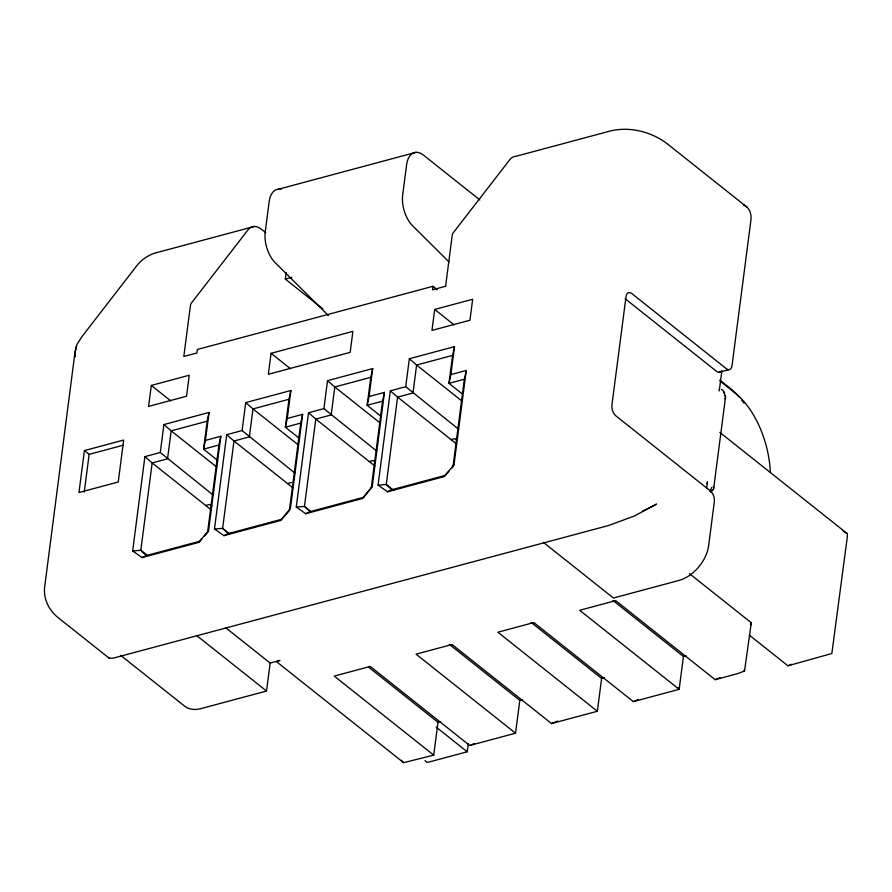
<?xml version="1.0" encoding="UTF-8"?>
<svg xmlns="http://www.w3.org/2000/svg" width="892" height="892" viewBox="0 0 892 892"><rect width="100%" height="100%" fill="white"/><g stroke="black" fill="none" stroke-linecap="round" stroke-linejoin="round"><path stroke-width="1.34" d="M84.406 450.594L78.964 492.529L118.235 481.992L123.676 440.057L84.406 450.594L89.144 454.351L123.185 445.231M84.227 492.228L89.144 454.351M151.305 385.433L148.585 406.406L186.54 396.226L189.26 375.253L151.305 385.433L170.684 400.831M201.782 539.203L198.593 542.447L142.096 557.589L132.652 550.922L144.905 456.637L160.281 452.512L213.043 494.96M160.281 452.512L163.916 424.547L209.074 412.438L205.439 440.403L203.543 449.155L217.626 460.35M209.074 412.438L207.167 421.202L203.543 449.155L218.919 445.03L220.826 436.277L205.439 440.403M204.257 536.282L207.568 532.401L218.919 445.03M207.568 532.401L208.572 530.562L220.826 436.277M223.914 535.657L228.263 533.594L281.928 519.2L280.4 520.504L223.914 535.657L214.47 528.978L226.713 434.694L242.089 430.568L294.851 473.028M242.089 430.568L245.724 402.615L290.881 390.506L287.257 418.459L285.351 427.212L299.433 438.407M271.079 353.321L268.358 374.283L350.166 352.351L352.886 331.378L271.079 353.321L290.457 368.719M322.848 308.9L285.317 279.073L286.176 272.417M290.881 390.506L288.986 399.259L285.351 427.212L300.727 423.098L302.633 414.334L287.257 418.459M300.727 423.098L289.387 510.458L282.764 518.23M120.621 655.319L183.629 705.349A32.525 21.72 -51.5 0 0 201.079 708.582L266.53 691.032L270.153 663.068L225.643 627.7M302.633 414.334L290.391 508.618L280.4 520.504M381.241 416.475L367.158 405.28L369.065 396.527L384.441 392.402L372.198 486.686L363.746 497.268L362.219 498.572L305.722 513.714L296.278 507.046L308.52 412.762L323.907 408.636L376.669 451.084M323.907 408.636L327.531 380.672L372.689 368.563L369.065 396.527M372.689 368.563L370.793 377.327L367.158 405.28L382.545 401.155L384.441 392.402M371.195 488.526L382.545 401.155M448.866 471.444L444.026 476.629L387.529 491.782L378.085 485.103L390.339 390.819L405.715 386.693L458.477 429.152M405.715 386.693L409.35 358.74L454.507 346.631L450.873 374.584L448.977 383.348L461.978 393.673M265.76 232.689L261.546 229.344A24.385 13.48 75 0 0 247.954 229.946L191.479 302.945A8.128 4.493 75 0 0 190.364 305.967L183.808 356.477L196.898 352.976L197.355 349.474L432.966 286.299L432.508 289.788L445.599 286.276L452.166 235.767A8.128 4.493 75 0 1 453.281 232.745L509.745 159.746A24.385 13.48 75 0 1 515.922 156.301L610.83 130.856C630.388 126.363 651.628 131.849 667.45 143.946L747.05 207.2M434.694 309.446L431.973 330.408L469.939 320.228L472.66 299.266L434.694 309.446L454.073 324.844M454.507 346.631L452.601 355.384L448.977 383.348L464.353 379.223L466.26 370.459L450.873 374.584M451.352 468.523L453.002 466.583L464.353 379.223M453.002 466.583L454.006 464.743L466.26 370.459M276.676 661.808L403.63 762.671L433.724 755.145L437.994 722.286L368.586 667.138M425.06 760.519L426.766 762.292L428.695 762.114L467.241 751.789L468.278 743.805M433.724 755.145L334.244 676.091L370.247 666.436L469.716 745.489L515.531 733.202L519.802 700.354L449.312 644.347M515.531 733.202L416.062 654.159L452.054 644.503L551.535 723.546L597.35 711.27L601.609 678.411L531.13 622.404M612.938 600.472L683.428 656.479L679.158 689.326L633.342 701.614L533.862 622.56L497.87 632.216L597.35 711.27M706.598 488.403L707.467 481.725A8.128 5.43 -51.5 0 1 707.01 483.587M721.873 370.816L719.275 390.863A8.128 5.43 -51.5 0 0 719.287 389.113M713.645 488.66L725.441 397.799M689.505 573.668L751.287 622.761L744.541 671.04L739.089 673.092A8.842 1.059 -19.6 0 1 735.119 674.319L715.15 679.671L615.681 600.628L579.677 610.284L679.158 689.326L678.254 687.855M750.562 624.969L751.287 622.761M76.879 344.468L82.064 336.496L135.673 267.165C141.293 259.349 149.756 253.796 159.233 251.957L254.131 226.501M198.593 542.447L208.572 530.562M362.219 498.572L372.198 486.686M444.026 476.629L454.006 464.743M710.801 492.25L713.031 489.619A8.128 4.047 7.4 0 0 713.21 486.519M711.928 490.422L713.031 489.619M648.194 508.462L656.557 504.08L634.524 515.922L608.701 525.477L113.34 658.129L109.292 658.285L57.378 617.041C48.001 609.225 42.649 596.871 44.957 584.695L74.917 352.909L76.656 345.538L74.917 352.909L75.307 356.867M142.096 557.589L146.455 555.526L200.12 541.143M305.722 513.714L310.07 511.662L363.746 497.268M387.529 491.782L391.889 489.719L445.554 475.325M642.452 511.138L647.046 508.998M470.943 744.987L474.6 743.493M551.535 723.546L557.623 721.059M633.342 701.614L638.215 699.618M715.15 679.671L720.034 677.686M749.358 635.149L787.937 665.8L791.594 664.306M278.616 189.182L416.051 152.32M285.317 279.073L291.862 277.323M207.167 421.202L171.175 430.847L163.916 424.547M288.986 399.259L252.982 408.915L245.724 402.615M370.793 377.327L334.801 386.972L327.531 380.672M452.601 355.384L416.609 365.04L409.35 358.74M205.695 505.463L209.62 504.415L211.794 506.143M287.503 483.531L291.428 482.472M369.31 461.588L373.235 460.54L375.409 462.268M451.129 439.656L455.054 438.596L457.228 440.325M719.063 372.321L728.887 369.689M270.153 663.068L279.976 660.437A12.198 8.151 -51.5 0 1 277.479 660.76M437.994 722.286L440.659 721.572M519.802 700.354L522.467 699.64M601.609 678.411L604.274 677.697M683.428 656.479L686.093 655.765M787.937 665.8L831.846 653.524L847.088 538.634A8.842 0.725 -79.9 0 0 847.4 535.479L847.255 533.639L719.822 432.375M378.085 485.103L386.247 484.49L393.851 490.522M296.278 507.046L304.44 506.422L310.951 511.595M214.47 528.978L222.632 528.365L229.144 533.539M132.652 550.922L140.813 550.297L147.325 555.471M843.04 531.075L847.255 533.639M625.102 298.686L716.577 371.373A8.128 4.493 75 0 0 721.137 371.139M719.877 380.137L729.623 387.875A81.306 44.923 75 0 1 739.1 397.04M720.1 381.062L735.253 393.116A73.166 40.43 75 0 1 770.387 472.459M479.863 199.931L423.522 155.163A24.385 13.48 75 0 0 406.596 164.83L402.693 194.891A24.385 13.48 75 0 0 412.505 225.654L449.044 261.992M432.966 286.299L437.325 289.755M462.123 401.199L416.609 365.04L412.974 392.993L397.598 397.118L390.339 390.819M456.559 443.982L397.598 397.118L386.247 484.49L391.889 489.719M543.429 542.403L613.406 598.019L678.857 580.469A32.525 21.72 -51.5 0 0 708.661 545.491L714.336 501.806A8.128 4.493 75 0 0 710.511 491.057L615.77 415.772A8.128 4.493 75 0 1 611.934 405.013L626.006 296.679A8.128 4.493 75 0 1 631.659 293.457L726.389 368.742A8.128 4.493 75 0 0 732.042 365.519L750.874 220.491A24.385 16.29 -51.5 0 0 743.415 204.959M380.304 423.142L334.801 386.972L331.166 414.936L315.79 419.062L308.52 412.762M374.752 465.914L315.79 419.062L304.44 506.422L310.07 511.662M298.497 445.075L252.982 408.915L249.359 436.868L233.972 440.994L226.713 434.694M292.944 487.857L233.972 440.994L222.632 528.365L228.263 533.594M216.689 467.018L171.175 430.847L167.54 458.811L152.164 462.937L144.905 456.637M211.125 509.789L152.164 462.937L140.813 550.297L146.455 555.526M436.166 727.103L467.241 751.789M196.541 635.427L266.53 691.032M328.39 315.545L275.059 262.516A24.385 13.48 75 0 1 265.247 231.742L269.15 201.692A24.385 13.48 75 0 1 281.058 189.416M401.288 760.263L403.407 762.515M744.028 670.215L744.541 671.04M108.924 657.382L109.292 658.285M723.579 391.365L725.497 396.739M721.517 389.447A8.128 5.43 -51.5 0 1 724.014 392.881M725.006 395.658A8.128 4.047 7.4 0 1 724.839 398.769M711.749 487.355A8.128 5.43 -51.5 0 1 709.653 490.946M741.575 400.006A81.306 44.923 75 0 1 743.973 403.151"/></g></svg>
